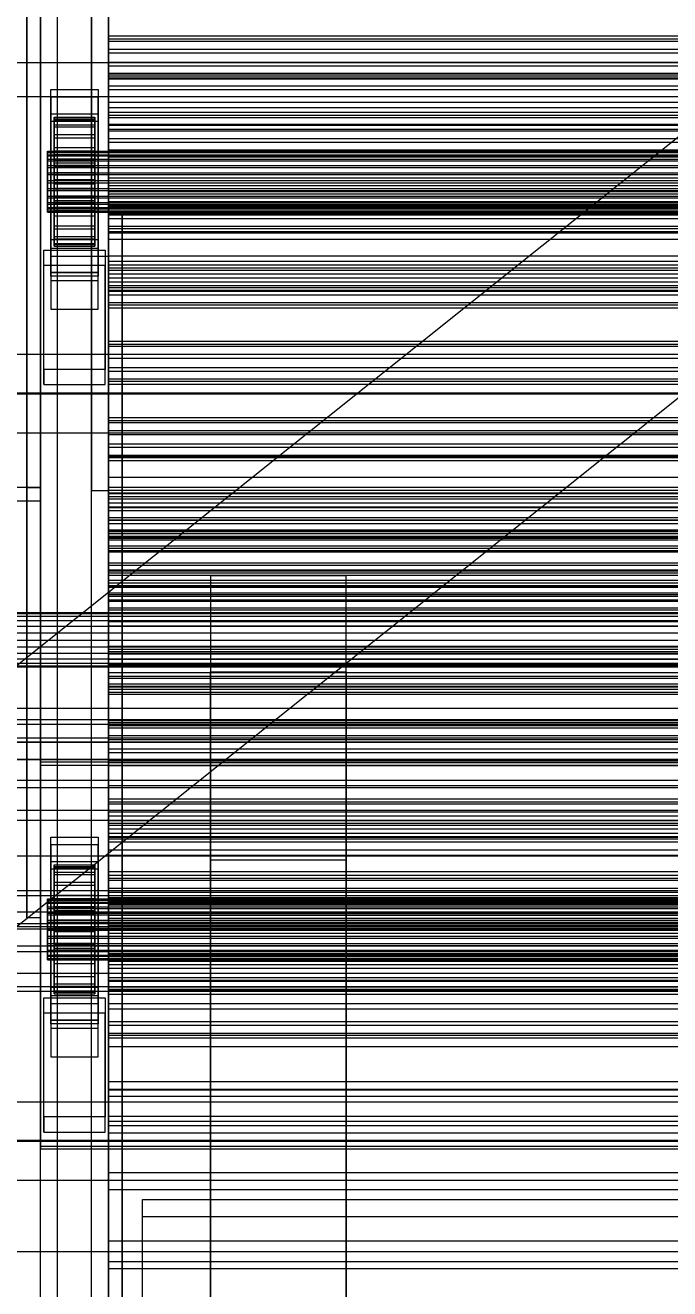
# Model space of a CAD drawing. Header units: millimetres. Extents: x -1970 to 59977, y -50268 to 6837.
# Drawn here: x -1274.5 to -1084.8, y -35111 to -34739 of the extents above; entities that cross this region are included whole.
import ezdxf

# ---------------------------------------------------------------- set-up
doc = ezdxf.new("R2010")
doc.units = ezdxf.units.MM
for name, color, linetype, lineweight in [('COTAS_O', 1, 'Continuous', 0), ('COTAS_P', 1, 'Continuous', 0), ('frontal_briquetadora', 7, 'Continuous', 0), ('frontal_C03', 7, 'Continuous', 0), ('frontal_secador', 7, 'Continuous', 0), ('frontal_tolva', 7, 'Continuous', 0)]:
    doc.layers.add(name, color=color, linetype=linetype, lineweight=lineweight)
doc.dimstyles.new('R19_100', dxfattribs={"dimtxt": 250, "dimasz": 150, "dimexe": 150, "dimexo": 80, "dimgap": 100, "dimtad": 1, "dimtih": 1, "dimtoh": 1, "dimdsep": 46, "dimcen": 0.09, "dimadec": 0, "dimazin": 0, "dimtfac": 1, "dimtdec": 4, "dimtofl": 0, "dimtmove": 0, "dimatfit": 3, "dimfxl": 1, "dimtolj": 1, "dimtzin": 0, "dimarcsym": 0})

# ---------------------------------------------------------------- blocks, each defined once
blk = doc.blocks.new('*D37')
at = {"layer": 'COTAS_P', "color": 0, "lineweight": -2, "transparency": 16777216}
for p, q in [((-1750, -35420), (-1750, -34450)), ((2600, -35420), (2600, -34450)), ((-1600, -34600), (2450, -34600))]:
    blk.add_line(p, q, dxfattribs=at)
at = {"layer": 'COTAS_P', "color": 0, "transparency": 16777216}
for points in [[(-1600, -34575), (-1600, -34625), (-1750, -34600)], [(2450, -34575), (2450, -34625), (2600, -34600)]]:
    blk.add_solid(points, dxfattribs=at)
at = {"layer": 'Defpoints', "color": 0, "transparency": 16777216}
for p in [(2600, -34600), (-1750, -35500), (2600, -35500)]:
    blk.add_point(p, dxfattribs=at)
blk = doc.blocks.new('*D44')
at = {"layer": 'COTAS_O', "color": 0, "lineweight": -2, "transparency": 16777216}
for p, q in [((-1400, -33700), (-630, -33700)), ((-780, -35850), (-780, -33850)), ((-1400, -36000), (-630, -36000))]:
    blk.add_line(p, q, dxfattribs=at)
at = {"layer": 'COTAS_O', "color": 0, "transparency": 16777216}
for points in [[(-805, -33850), (-755, -33850), (-780, -33700)], [(-805, -35850), (-755, -35850), (-780, -36000)]]:
    blk.add_solid(points, dxfattribs=at)
at = {"layer": 'Defpoints', "color": 0, "transparency": 16777216}
for p in [(-1480, -33700), (-780, -33700), (-1480, -36000)]:
    blk.add_point(p, dxfattribs=at)
blk = doc.blocks.new('*D46')
at = {"layer": 'COTAS_O', "color": 0, "lineweight": -2, "transparency": 16777216}
for p, q in [((-1320, -33000), (-550, -33000)), ((-700, -35850), (-700, -33150)), ((-1320, -36000), (-550, -36000))]:
    blk.add_line(p, q, dxfattribs=at)
at = {"layer": 'COTAS_O', "color": 0, "transparency": 16777216}
for points in [[(-725, -33150), (-675, -33150), (-700, -33000)], [(-725, -35850), (-675, -35850), (-700, -36000)]]:
    blk.add_solid(points, dxfattribs=at)
at = {"layer": 'Defpoints', "color": 0, "transparency": 16777216}
for p in [(-1400, -33000), (-700, -33000), (-1400, -36000)]:
    blk.add_point(p, dxfattribs=at)

msp = doc.modelspace()

# ---------------------------------------------------------------- linework, layer by layer
at = {"layer": 'frontal_briquetadora'}
for p, q in [((-1330, -34750), (340, -34750)), ((-1480, -34760), (-460, -34760)), ((-1330, -34760), (340, -34760)), ((-1330, -34940), (340, -34940)), ((-1330, -34950), (340, -34950)), ((-1330, -35000), (490, -35000)), ((-1330, -35010), (490, -35010))]:
    msp.add_line(p, q, dxfattribs=at)
at = {"layer": 'frontal_C03'}
for p, q in [((-1274, -34875.113), (-1274, -32314.944)), ((-1270, -32314.944), (-1270, -34875.113)), ((-1270, -34879.011), (-1270, -32318.841)), ((-1274, -32441.623), (-1274, -35001.792)), ((-1270, -35001.792), (-1270, -32441.623)), ((-1250, -34743.78), (-1250, -34742.245)), ((-1250, -34742.245), (-1250, -34743.126)), ((1250, -34742.245), (-1250, -34742.245)), ((-1250, -34743.126), (-1250, -34746.087)), ((1250, -34743.126), (-1250, -34743.126)), ((-1250, -34747.145), (-1250, -34743.78)), ((1250, -34743.78), (-1250, -34743.78)), ((-1250, -34746.087), (-1250, -34749.997)), ((1250, -34746.087), (-1250, -34746.087)), ((-1250, -34751.054), (-1250, -34747.145)), ((-1250, -34747.145), (1250, -34747.145)), ((-1250, -34749.997), (-1250, -34753.361)), ((1250, -34749.997), (-1250, -34749.997)), ((-1250, -34754.015), (-1250, -34751.054)), ((1250, -34751.054), (-1250, -34751.054)), ((-1250, -34753.868), (-1250, -34753.07)), ((-1250, -34753.07), (-1250, -34754.452)), ((-1250, -34753.07), (1250, -34753.07)), ((-1250, -34753.361), (-1250, -34754.896)), ((1250, -34753.361), (-1250, -34753.361)), ((-1250, -34756.79), (-1250, -34753.868)), ((-1250, -34753.868), (1250, -34753.868)), ((-1250, -34754.896), (-1250, -34754.015)), ((1250, -34754.015), (-1250, -34754.015)), ((-1250, -34754.452), (-1250, -34757.92)), ((-1250, -34754.452), (1250, -34754.452)), ((1250, -34754.896), (-1250, -34754.896)), ((-1250, -34761.639), (-1250, -34756.79)), ((-1250, -34756.79), (1250, -34756.79)), ((-1267, -34760.168), (-1267, -34757.922)), ((-1267, -34757.922), (-1253, -34757.922)), ((-1267, -34804.696), (-1267, -34757.922)), ((-1253, -34760.168), (-1267, -34760.168)), ((-1267, -34760.168), (-1267, -34806.942)), ((-1253, -34757.922), (-1253, -34760.168)), ((-1253, -34757.922), (-1253, -34804.696)), ((-1253, -34806.942), (-1253, -34760.168)), ((-1250, -34757.92), (-1250, -34763.236)), ((-1250, -34757.92), (1250, -34757.92)), ((-1250, -34768.083), (-1250, -34761.639)), ((-1250, -34761.639), (1250, -34761.639)), ((-1250, -34763.236), (-1250, -34770.038)), ((-1250, -34763.236), (1250, -34763.236)), ((-1267, -34767.354), (-1267, -34765.108)), ((-1267, -34765.108), (-1253, -34765.108)), ((-1267, -34811.882), (-1267, -34765.108)), ((-1253, -34767.354), (-1267, -34767.354)), ((-1267, -34767.354), (-1267, -34814.128)), ((-1266, -34776.056), (-1266, -34766.062)), ((-1266, -34766.062), (-1266, -34766.883)), ((-1266, -34766.062), (-1254, -34766.062)), ((-1266, -34766.536), (-1266, -34766.062)), ((-1266, -34776.28), (-1266, -34766.536)), ((-1266, -34766.536), (-1254, -34766.536)), ((-1266, -34768.271), (-1266, -34766.536)), ((-1266, -34776.445), (-1266, -34766.883)), ((-1266, -34766.883), (-1266, -34768.941)), ((-1266, -34766.883), (-1254, -34766.883)), ((-1254, -34766.883), (-1254, -34766.062)), ((-1254, -34766.062), (-1254, -34776.056)), ((-1254, -34766.062), (-1254, -34766.536)), ((-1254, -34766.536), (-1254, -34776.28)), ((-1254, -34766.536), (-1254, -34768.271)), ((-1254, -34768.941), (-1254, -34766.883)), ((-1254, -34766.883), (-1254, -34776.445)), ((-1253, -34765.108), (-1253, -34767.354)), ((-1253, -34765.108), (-1253, -34811.882)), ((-1253, -34814.128), (-1253, -34767.354)), ((-1250, -34766.237), (-1250, -34764.703)), ((-1250, -34764.703), (-1250, -34765.584)), ((1250, -34764.703), (-1250, -34764.703)), ((-1250, -34765.584), (-1250, -34768.545)), ((1250, -34765.584), (-1250, -34765.584)), ((-1250, -34769.602), (-1250, -34766.237)), ((1250, -34766.237), (-1250, -34766.237)), ((-1266, -34777.102), (-1266, -34768.271)), ((-1266, -34768.271), (-1254, -34768.271)), ((-1266, -34771.15), (-1266, -34768.271)), ((-1266, -34777.42), (-1266, -34768.941)), ((-1266, -34768.941), (-1266, -34772.098)), ((-1266, -34768.941), (-1254, -34768.941)), ((-1266, -34778.466), (-1266, -34771.15)), ((-1266, -34771.15), (-1254, -34771.15)), ((-1266, -34774.976), (-1266, -34771.15)), ((-1254, -34768.271), (-1254, -34777.102)), ((-1254, -34768.271), (-1254, -34771.15)), ((-1254, -34772.098), (-1254, -34768.941)), ((-1254, -34768.941), (-1254, -34777.42)), ((-1254, -34771.15), (-1254, -34778.466)), ((-1254, -34771.15), (-1254, -34774.976)), ((-1250, -34775.683), (-1250, -34768.083)), ((-1250, -34768.083), (1250, -34768.083)), ((-1250, -34768.545), (-1250, -34772.454)), ((1250, -34768.545), (-1250, -34768.545)), ((-1250, -34773.512), (-1250, -34769.602)), ((-1250, -34769.602), (1250, -34769.602)), ((-1250, -34770.038), (-1250, -34777.864)), ((-1250, -34770.038), (1250, -34770.038)), ((-1266, -34778.915), (-1266, -34772.098)), ((-1266, -34772.098), (-1266, -34776.137)), ((-1266, -34772.098), (-1254, -34772.098)), ((-1266, -34780.278), (-1266, -34774.976)), ((-1266, -34774.976), (-1254, -34774.976)), ((-1266, -34779.488), (-1266, -34774.976)), ((-1254, -34776.137), (-1254, -34772.098)), ((-1254, -34772.098), (-1254, -34778.915)), ((-1254, -34774.976), (-1254, -34780.278)), ((-1254, -34774.976), (-1254, -34779.488)), ((-1250, -34772.454), (-1250, -34775.819)), ((1250, -34772.454), (-1250, -34772.454)), ((-1250, -34776.473), (-1250, -34773.512)), ((1250, -34773.512), (-1250, -34773.512)), ((-1268, -34776.28), (-1268, -34776.056)), ((-1268, -34776.056), (-1268, -34776.445)), ((-1268, -34776.056), (1268, -34776.056)), ((-1268, -34777.102), (-1268, -34776.28)), ((-1268, -34776.28), (1268, -34776.28)), ((-1268, -34776.445), (-1268, -34777.42)), ((-1268, -34776.445), (1268, -34776.445)), ((-1268, -34778.466), (-1268, -34777.102)), ((-1268, -34777.102), (1268, -34777.102)), ((-1268, -34777.42), (-1268, -34778.915)), ((-1268, -34777.42), (1268, -34777.42)), ((-1268, -34780.278), (-1268, -34778.466)), ((-1268, -34778.466), (1268, -34778.466)), ((-1268, -34778.915), (-1268, -34780.828)), ((-1268, -34778.915), (1268, -34778.915)), ((-1266, -34776.445), (-1266, -34776.056)), ((-1254, -34776.056), (-1266, -34776.056)), ((-1266, -34776.056), (-1266, -34776.28)), ((-1266, -34780.828), (-1266, -34776.137)), ((-1266, -34776.137), (-1266, -34780.784)), ((-1266, -34776.137), (-1254, -34776.137)), ((-1254, -34776.28), (-1266, -34776.28)), ((-1266, -34776.28), (-1266, -34777.102)), ((-1266, -34777.42), (-1266, -34776.445)), ((-1254, -34776.445), (-1266, -34776.445)), ((-1254, -34777.102), (-1266, -34777.102)), ((-1266, -34777.102), (-1266, -34778.466)), ((-1266, -34778.915), (-1266, -34777.42)), ((-1254, -34777.42), (-1266, -34777.42)), ((-1254, -34778.466), (-1266, -34778.466)), ((-1266, -34778.466), (-1266, -34780.278)), ((-1266, -34780.828), (-1266, -34778.915)), ((-1254, -34778.915), (-1266, -34778.915)), ((-1254, -34776.056), (-1254, -34776.445)), ((-1254, -34776.28), (-1254, -34776.056)), ((-1254, -34780.784), (-1254, -34776.137)), ((-1254, -34776.137), (-1254, -34780.828)), ((-1254, -34777.102), (-1254, -34776.28)), ((-1254, -34776.445), (-1254, -34777.42)), ((-1254, -34778.466), (-1254, -34777.102)), ((-1254, -34777.42), (-1254, -34778.915)), ((-1254, -34780.278), (-1254, -34778.466)), ((-1254, -34778.915), (-1254, -34780.828)), ((-1250, -34783.921), (-1250, -34775.683)), ((-1250, -34775.683), (1250, -34775.683)), ((-1250, -34775.819), (-1250, -34777.354)), ((1250, -34775.819), (-1250, -34775.819)), ((-1250, -34777.354), (-1250, -34776.473)), ((1250, -34776.473), (-1250, -34776.473)), ((1250, -34777.354), (-1250, -34777.354)), ((-1250, -34777.864), (-1250, -34786.18)), ((1250, -34777.864), (-1250, -34777.864)), ((-1268, -34782.416), (-1268, -34780.278)), ((-1268, -34780.278), (1268, -34780.278)), ((-1268, -34780.828), (-1268, -34783.029)), ((-1268, -34780.828), (1268, -34780.828)), ((-1268, -34784.733), (-1268, -34782.416)), ((-1268, -34782.416), (1268, -34782.416)), ((-1266, -34782.416), (-1266, -34779.488)), ((-1266, -34779.488), (-1254, -34779.488)), ((-1266, -34784.38), (-1266, -34779.488)), ((-1254, -34780.278), (-1266, -34780.278)), ((-1266, -34780.278), (-1266, -34782.416)), ((-1266, -34780.784), (-1266, -34783.029)), ((-1254, -34780.784), (-1266, -34780.784)), ((-1266, -34780.784), (-1266, -34785.721)), ((-1266, -34783.029), (-1266, -34780.828)), ((-1254, -34780.828), (-1266, -34780.828)), ((-1254, -34782.416), (-1266, -34782.416)), ((-1266, -34782.416), (-1266, -34784.733)), ((-1254, -34779.488), (-1254, -34782.416)), ((-1254, -34779.488), (-1254, -34784.38)), ((-1254, -34782.416), (-1254, -34780.278)), ((-1254, -34783.029), (-1254, -34780.784)), ((-1254, -34785.721), (-1254, -34780.784)), ((-1254, -34780.828), (-1254, -34783.029)), ((-1254, -34784.733), (-1254, -34782.416)), ((-1268, -34783.029), (-1268, -34785.368)), ((1268, -34783.029), (-1268, -34783.029)), ((-1268, -34787.072), (-1268, -34784.733)), ((-1268, -34784.733), (1268, -34784.733)), ((-1268, -34785.368), (-1268, -34787.685)), ((-1268, -34785.368), (1268, -34785.368)), ((-1266, -34783.029), (-1254, -34783.029)), ((-1266, -34785.368), (-1266, -34783.029)), ((-1266, -34784.733), (-1266, -34784.38)), ((-1266, -34784.38), (-1254, -34784.38)), ((-1266, -34789.317), (-1266, -34784.38)), ((-1254, -34784.733), (-1266, -34784.733)), ((-1266, -34784.733), (-1266, -34787.072)), ((-1266, -34787.685), (-1266, -34785.368)), ((-1266, -34785.368), (-1266, -34785.721)), ((-1254, -34785.368), (-1266, -34785.368)), ((-1266, -34785.721), (-1266, -34790.613)), ((-1266, -34785.721), (-1254, -34785.721)), ((-1254, -34783.029), (-1254, -34785.368)), ((-1254, -34784.38), (-1254, -34784.733)), ((-1254, -34784.38), (-1254, -34789.317)), ((-1254, -34787.072), (-1254, -34784.733)), ((-1254, -34785.721), (-1254, -34785.368)), ((-1254, -34785.368), (-1254, -34787.685)), ((-1254, -34790.613), (-1254, -34785.721)), ((-1250, -34792.237), (-1250, -34783.921)), ((-1250, -34783.921), (1250, -34783.921)), ((-1250, -34786.18), (-1250, -34794.418)), ((-1250, -34786.18), (1250, -34786.18)), ((-1268, -34789.273), (-1268, -34787.072)), ((-1268, -34787.072), (1268, -34787.072)), ((-1268, -34787.685), (-1268, -34789.823)), ((-1268, -34787.685), (1268, -34787.685)), ((-1268, -34791.186), (-1268, -34789.273)), ((-1268, -34789.273), (1268, -34789.273)), ((-1268, -34789.823), (-1268, -34791.635)), ((-1268, -34789.823), (1268, -34789.823)), ((-1266, -34787.072), (-1266, -34789.317)), ((-1254, -34787.072), (-1266, -34787.072)), ((-1266, -34787.072), (-1266, -34789.273)), ((-1266, -34789.823), (-1266, -34787.685)), ((-1266, -34787.685), (-1266, -34790.613)), ((-1254, -34787.685), (-1266, -34787.685)), ((-1266, -34789.273), (-1266, -34793.964)), ((-1254, -34789.273), (-1266, -34789.273)), ((-1266, -34789.273), (-1266, -34791.186)), ((-1266, -34789.317), (-1254, -34789.317)), ((-1266, -34793.964), (-1266, -34789.317)), ((-1266, -34791.635), (-1266, -34789.823)), ((-1266, -34789.823), (-1266, -34795.125)), ((-1254, -34789.823), (-1266, -34789.823)), ((-1254, -34789.317), (-1254, -34787.072)), ((-1254, -34789.273), (-1254, -34787.072)), ((-1254, -34790.613), (-1254, -34787.685)), ((-1254, -34787.685), (-1254, -34789.823)), ((-1254, -34793.964), (-1254, -34789.273)), ((-1254, -34791.186), (-1254, -34789.273)), ((-1254, -34789.317), (-1254, -34793.964)), ((-1254, -34795.125), (-1254, -34789.823)), ((-1254, -34789.823), (-1254, -34791.635)), ((-1250, -34788.695), (-1250, -34787.16)), ((-1250, -34787.16), (-1250, -34788.042)), ((1250, -34787.16), (-1250, -34787.16)), ((-1250, -34788.042), (-1250, -34791.003)), ((1250, -34788.042), (-1250, -34788.042)), ((-1250, -34792.06), (-1250, -34788.695)), ((1250, -34788.695), (-1250, -34788.695)), ((-1268, -34792.681), (-1268, -34791.186)), ((-1268, -34791.186), (1268, -34791.186)), ((-1268, -34791.635), (-1268, -34792.999)), ((-1268, -34791.635), (1268, -34791.635)), ((-1268, -34793.656), (-1268, -34792.681)), ((-1268, -34792.681), (1268, -34792.681)), ((-1268, -34792.999), (-1268, -34793.821)), ((-1268, -34792.999), (1268, -34792.999)), ((-1268, -34794.045), (-1268, -34793.656)), ((-1268, -34793.656), (1268, -34793.656)), ((-1268, -34793.821), (-1268, -34794.045)), ((-1268, -34793.821), (1268, -34793.821)), ((-1266, -34790.613), (-1266, -34795.125)), ((-1266, -34790.613), (-1254, -34790.613)), ((-1266, -34791.186), (-1266, -34798.003)), ((-1254, -34791.186), (-1266, -34791.186)), ((-1266, -34791.186), (-1266, -34792.681)), ((-1266, -34792.999), (-1266, -34791.635)), ((-1266, -34791.635), (-1266, -34798.951)), ((-1254, -34791.635), (-1266, -34791.635)), ((-1266, -34792.681), (-1266, -34801.16)), ((-1254, -34792.681), (-1266, -34792.681)), ((-1266, -34792.681), (-1266, -34793.656)), ((-1266, -34793.821), (-1266, -34792.999)), ((-1266, -34792.999), (-1266, -34801.83)), ((-1254, -34792.999), (-1266, -34792.999)), ((-1266, -34793.656), (-1266, -34803.218)), ((-1254, -34793.656), (-1266, -34793.656)), ((-1266, -34793.656), (-1266, -34794.045)), ((-1266, -34794.045), (-1266, -34793.821)), ((-1266, -34793.821), (-1266, -34803.565)), ((-1254, -34793.821), (-1266, -34793.821)), ((-1266, -34793.964), (-1254, -34793.964)), ((-1266, -34798.003), (-1266, -34793.964)), ((-1254, -34795.125), (-1254, -34790.613)), ((-1254, -34798.003), (-1254, -34791.186)), ((-1254, -34792.681), (-1254, -34791.186)), ((-1254, -34798.951), (-1254, -34791.635)), ((-1254, -34791.635), (-1254, -34792.999)), ((-1254, -34801.16), (-1254, -34792.681)), ((-1254, -34793.656), (-1254, -34792.681)), ((-1254, -34801.83), (-1254, -34792.999)), ((-1254, -34792.999), (-1254, -34793.821)), ((-1254, -34803.218), (-1254, -34793.656)), ((-1254, -34794.045), (-1254, -34793.656)), ((-1254, -34803.565), (-1254, -34793.821)), ((-1254, -34793.821), (-1254, -34794.045)), ((-1254, -34793.964), (-1254, -34798.003)), ((-1250, -34791.003), (-1250, -34794.912)), ((1250, -34791.003), (-1250, -34791.003)), ((-1250, -34795.969), (-1250, -34792.06)), ((-1250, -34792.06), (1250, -34792.06)), ((-1250, -34800.063), (-1250, -34792.237)), ((-1250, -34792.237), (1250, -34792.237)), ((-1268, -34794.045), (1268, -34794.045)), ((-1266, -34794.045), (-1266, -34804.039)), ((-1254, -34794.045), (-1266, -34794.045)), ((-1266, -34795.125), (-1266, -34798.951)), ((-1266, -34795.125), (-1254, -34795.125)), ((-1254, -34804.039), (-1254, -34794.045)), ((-1254, -34798.951), (-1254, -34795.125)), ((-1250, -34794.418), (-1250, -34802.018)), ((-1250, -34794.418), (1250, -34794.418)), ((-1250, -34794.912), (-1250, -34798.277)), ((1250, -34794.912), (-1250, -34794.912)), ((-1250, -34798.93), (-1250, -34795.969)), ((1250, -34795.969), (-1250, -34795.969)), ((-1266, -34798.003), (-1254, -34798.003)), ((-1266, -34801.16), (-1266, -34798.003)), ((-1266, -34798.951), (-1266, -34801.83)), ((-1266, -34798.951), (-1254, -34798.951)), ((-1266, -34801.16), (-1254, -34801.16)), ((-1266, -34803.218), (-1266, -34801.16)), ((-1254, -34798.003), (-1254, -34801.16)), ((-1254, -34801.83), (-1254, -34798.951)), ((-1254, -34801.16), (-1254, -34803.218)), ((-1250, -34798.277), (-1250, -34799.812)), ((1250, -34798.277), (-1250, -34798.277)), ((-1250, -34799.812), (-1250, -34798.93)), ((1250, -34798.93), (-1250, -34798.93)), ((1250, -34799.812), (-1250, -34799.812)), ((-1250, -34806.865), (-1250, -34800.063)), ((-1250, -34800.063), (1250, -34800.063)), ((-1267, -34812.853), (-1267, -34802.073)), ((-1267, -34802.073), (-1253, -34802.073)), ((-1267, -34811.818), (-1267, -34802.073)), ((-1253, -34804.696), (-1267, -34804.696)), ((-1267, -34804.696), (-1267, -34806.942)), ((-1266, -34801.83), (-1266, -34803.565)), ((-1266, -34801.83), (-1254, -34801.83)), ((-1266, -34803.218), (-1254, -34803.218)), ((-1266, -34804.039), (-1266, -34803.218)), ((-1266, -34803.565), (-1266, -34804.039)), ((-1266, -34803.565), (-1254, -34803.565)), ((-1266, -34804.039), (-1254, -34804.039)), ((-1254, -34803.565), (-1254, -34801.83)), ((-1254, -34803.218), (-1254, -34804.039)), ((-1254, -34804.039), (-1254, -34803.565)), ((-1253, -34802.073), (-1253, -34812.853)), ((-1253, -34802.073), (-1253, -34811.818)), ((-1253, -34806.942), (-1253, -34804.696)), ((-1250, -34802.018), (-1250, -34808.462)), ((-1250, -34802.018), (1250, -34802.018)), ((-1269, -34809.709), (-1269, -34805.217)), ((-1269, -34805.217), (-1251, -34805.217)), ((-1269, -34840.298), (-1269, -34805.217)), ((-1267, -34806.942), (-1253, -34806.942)), ((-1251, -34805.217), (-1251, -34809.709)), ((-1251, -34805.217), (-1251, -34840.298)), ((-1250, -34812.182), (-1250, -34806.865)), ((-1250, -34806.865), (1250, -34806.865)), ((-1250, -34808.462), (-1250, -34813.311)), ((-1250, -34808.462), (1250, -34808.462)), ((-1251, -34809.709), (-1269, -34809.709)), ((-1269, -34844.789), (-1269, -34809.709)), ((-1253, -34811.818), (-1267, -34811.818)), ((-1267, -34811.818), (-1267, -34822.597)), ((-1253, -34811.882), (-1267, -34811.882)), ((-1267, -34811.882), (-1267, -34814.128)), ((-1253, -34822.597), (-1253, -34811.818)), ((-1253, -34814.128), (-1253, -34811.882)), ((-1251, -34844.789), (-1251, -34809.709)), ((-1250, -34811.153), (-1250, -34809.618)), ((-1250, -34809.618), (-1250, -34810.499)), ((1250, -34809.618), (-1250, -34809.618)), ((-1250, -34810.499), (-1250, -34813.46)), ((1250, -34810.499), (-1250, -34810.499)), ((-1250, -34814.517), (-1250, -34811.153)), ((1250, -34811.153), (-1250, -34811.153)), ((-1250, -34815.649), (-1250, -34812.182)), ((-1250, -34812.182), (1250, -34812.182)), ((-1253, -34812.853), (-1267, -34812.853)), ((-1267, -34812.853), (-1267, -34822.597)), ((-1267, -34814.128), (-1253, -34814.128)), ((-1253, -34822.597), (-1253, -34812.853)), ((-1250, -34813.311), (-1250, -34816.233)), ((-1250, -34813.311), (1250, -34813.311)), ((-1250, -34813.46), (-1250, -34817.37)), ((1250, -34813.46), (-1250, -34813.46)), ((-1250, -34818.427), (-1250, -34814.517)), ((-1250, -34814.517), (1250, -34814.517)), ((-1250, -34817.031), (-1250, -34815.649)), ((-1250, -34815.649), (1250, -34815.649)), ((-1250, -34816.233), (-1250, -34817.031)), ((-1250, -34816.233), (1250, -34816.233)), ((-1250, -34817.031), (1250, -34817.031)), ((-1250, -34817.37), (-1250, -34820.734)), ((1250, -34817.37), (-1250, -34817.37)), ((-1250, -34821.388), (-1250, -34818.427)), ((1250, -34818.427), (-1250, -34818.427)), ((-1267, -34822.597), (-1253, -34822.597)), ((-1250, -34820.734), (-1250, -34822.269)), ((1250, -34820.734), (-1250, -34820.734)), ((-1250, -34822.269), (-1250, -34821.388)), ((1250, -34821.388), (-1250, -34821.388)), ((1250, -34822.269), (-1250, -34822.269)), ((-1250, -34833.61), (-1250, -34832.076)), ((-1250, -34832.076), (-1250, -34832.957)), ((1250, -34832.076), (-1250, -34832.076)), ((-1250, -34832.957), (-1250, -34835.918)), ((1250, -34832.957), (-1250, -34832.957)), ((-1250, -34836.975), (-1250, -34833.61)), ((1250, -34833.61), (-1250, -34833.61)), ((-1500, -34835.865), (1500, -34835.865)), ((-1250, -34835.918), (-1250, -34839.827)), ((1250, -34835.918), (-1250, -34835.918)), ((-1250, -34840.885), (-1250, -34836.975)), ((-1250, -34836.975), (1250, -34836.975)), ((-1251, -34840.298), (-1269, -34840.298)), ((-1269, -34840.298), (-1269, -34844.789)), ((-1251, -34844.789), (-1251, -34840.298)), ((-1250, -34839.827), (-1250, -34843.192)), ((1250, -34839.827), (-1250, -34839.827)), ((-1250, -34843.845), (-1250, -34840.885)), ((1250, -34840.885), (-1250, -34840.885)), ((-1269, -34844.789), (-1251, -34844.789)), ((-1250, -34843.192), (-1250, -34844.727)), ((1250, -34843.192), (-1250, -34843.192)), ((-1250, -34844.727), (-1250, -34843.845)), ((1250, -34843.845), (-1250, -34843.845)), ((1250, -34844.727), (-1250, -34844.727)), ((1500, -34847.273), (-1500, -34847.273)), ((1500, -34847.558), (-1500, -34847.558)), ((-1250, -34856.068), (-1250, -34854.533)), ((-1250, -34854.533), (-1250, -34855.415)), ((1250, -34854.533), (-1250, -34854.533)), ((-1250, -34855.415), (-1250, -34858.375)), ((1250, -34855.415), (-1250, -34855.415)), ((-1250, -34859.433), (-1250, -34856.068)), ((1250, -34856.068), (-1250, -34856.068)), ((-1500, -34858.967), (1500, -34858.967)), ((-1250, -34858.375), (-1250, -34862.285)), ((1250, -34858.375), (-1250, -34858.375)), ((-1250, -34863.342), (-1250, -34859.433)), ((-1250, -34859.433), (1250, -34859.433)), ((-1250, -34862.285), (-1250, -34865.65)), ((1250, -34862.285), (-1250, -34862.285)), ((-1250, -34866.303), (-1250, -34863.342)), ((1250, -34863.342), (-1250, -34863.342)), ((-1250, -34865.65), (-1250, -34867.184)), ((1250, -34865.65), (-1250, -34865.65)), ((-1250, -34867.184), (-1250, -34866.303)), ((1250, -34866.303), (-1250, -34866.303)), ((1250, -34867.184), (-1250, -34867.184)), ((-1270, -34875.113), (-1500, -34875.113)), ((-1274, -35001.792), (-1274, -34875.113)), ((-1274, -34875.113), (-1270, -34875.113)), ((-1270, -34875.113), (-1270, -35001.792)), ((-1270, -34879.011), (-1270, -34875.113)), ((-1500, -34879.011), (-1270, -34879.011)), ((-1250, -34878.526), (-1250, -34876.991)), ((-1250, -34876.991), (-1250, -34877.872)), ((1250, -34876.991), (-1250, -34876.991)), ((-1250, -34877.872), (-1250, -34880.833)), ((1250, -34877.872), (-1250, -34877.872)), ((-1250, -34881.89), (-1250, -34878.526)), ((1250, -34878.526), (-1250, -34878.526)), ((-1250, -34880.833), (-1250, -34884.742)), ((1250, -34880.833), (-1250, -34880.833)), ((-1250, -34885.8), (-1250, -34881.89)), ((-1250, -34881.89), (1250, -34881.89)), ((-1250, -34884.742), (-1250, -34888.107)), ((1250, -34884.742), (-1250, -34884.742)), ((-1250, -34888.761), (-1250, -34885.8)), ((1250, -34885.8), (-1250, -34885.8)), ((-1250, -34888.107), (-1250, -34889.642)), ((1250, -34888.107), (-1250, -34888.107)), ((-1250, -34889.642), (-1250, -34888.761)), ((1250, -34888.761), (-1250, -34888.761)), ((1250, -34889.642), (-1250, -34889.642)), ((-1250, -34900.983), (-1250, -34899.448)), ((-1250, -34899.448), (-1250, -34900.33)), ((1250, -34899.448), (-1250, -34899.448)), ((-1250, -34900.33), (-1250, -34903.291)), ((1250, -34900.33), (-1250, -34900.33)), ((-1250, -34904.348), (-1250, -34900.983)), ((1250, -34900.983), (-1250, -34900.983)), ((-1250, -34903.291), (-1250, -34907.2)), ((1250, -34903.291), (-1250, -34903.291)), ((-1250, -34908.257), (-1250, -34904.348)), ((-1250, -34904.348), (1250, -34904.348)), ((-1250, -34907.2), (-1250, -34910.565)), ((1250, -34907.2), (-1250, -34907.2)), ((-1250, -34911.218), (-1250, -34908.257)), ((1250, -34908.257), (-1250, -34908.257)), ((-1250, -34910.565), (-1250, -34912.1)), ((1250, -34910.565), (-1250, -34910.565)), ((-1250, -34912.1), (-1250, -34911.218)), ((1250, -34911.218), (-1250, -34911.218)), ((1250, -34912.1), (-1250, -34912.1)), ((-1250, -34923.441), (-1250, -34921.906)), ((-1250, -34921.906), (-1250, -34922.787)), ((1250, -34921.906), (-1250, -34921.906)), ((-1250, -34922.787), (-1250, -34925.748)), ((1250, -34922.787), (-1250, -34922.787)), ((-1250, -34926.806), (-1250, -34923.441)), ((1250, -34923.441), (-1250, -34923.441)), ((-1250, -34925.748), (-1250, -34929.658)), ((1250, -34925.748), (-1250, -34925.748)), ((-1250, -34930.715), (-1250, -34926.806)), ((-1250, -34926.806), (1250, -34926.806)), ((-1250, -34929.658), (-1250, -34933.022)), ((1250, -34929.658), (-1250, -34929.658)), ((-1250, -34933.676), (-1250, -34930.715)), ((1250, -34930.715), (-1250, -34930.715)), ((-1250, -34933.022), (-1250, -34934.557)), ((1250, -34933.022), (-1250, -34933.022)), ((-1250, -34934.557), (-1250, -34933.676)), ((1250, -34933.676), (-1250, -34933.676)), ((1250, -34934.557), (-1250, -34934.557)), ((-1250, -34945.898), (-1250, -34944.364)), ((-1250, -34944.364), (-1250, -34945.245)), ((1250, -34944.364), (-1250, -34944.364)), ((-1250, -34945.245), (-1250, -34948.206)), ((1250, -34945.245), (-1250, -34945.245)), ((-1250, -34949.263), (-1250, -34945.898)), ((1250, -34945.898), (-1250, -34945.898)), ((1530, -34950.129), (-1530, -34950.129)), ((-1250, -34948.206), (-1250, -34952.115)), ((1250, -34948.206), (-1250, -34948.206)), ((-1250, -34953.173), (-1250, -34949.263)), ((-1250, -34949.263), (1250, -34949.263)), ((-1250, -34952.115), (-1250, -34955.48)), ((1250, -34952.115), (-1250, -34952.115)), ((-1250, -34956.134), (-1250, -34953.173)), ((1250, -34953.173), (-1250, -34953.173)), ((1530, -34955.129), (-1530, -34955.129)), ((1270, -34955.96), (-1270, -34955.96)), ((-1270, -34955.96), (-1270, -35068.997)), ((-1270, -34956.859), (-1270, -34955.96)), ((-1270, -34956.859), (1270, -34956.859)), ((-1270, -35069.896), (-1270, -34956.859)), ((-1250, -34955.48), (-1250, -34957.015)), ((1250, -34955.48), (-1250, -34955.48)), ((-1250, -34957.015), (-1250, -34956.134)), ((1250, -34956.134), (-1250, -34956.134)), ((1250, -34957.015), (-1250, -34957.015)), ((-1500, -34961.228), (1500, -34961.228)), ((-1250, -34968.356), (-1250, -34966.821)), ((-1250, -34966.821), (-1250, -34967.703)), ((1250, -34966.821), (-1250, -34966.821)), ((-1250, -34967.703), (-1250, -34970.664)), ((1250, -34967.703), (-1250, -34967.703)), ((-1250, -34971.721), (-1250, -34968.356)), ((1250, -34968.356), (-1250, -34968.356)), ((1500, -34970.211), (-1500, -34970.211)), ((-1250, -34970.664), (-1250, -34974.573)), ((1250, -34970.664), (-1250, -34970.664)), ((-1250, -34975.63), (-1250, -34971.721)), ((-1250, -34971.721), (1250, -34971.721)), ((-1250, -34973.953), (-1250, -34973.155)), ((-1250, -34973.155), (-1250, -34974.537)), ((-1250, -34973.155), (1250, -34973.155)), ((-1250, -34976.875), (-1250, -34973.953)), ((-1250, -34973.953), (1250, -34973.953)), ((-1250, -34974.537), (-1250, -34978.004)), ((-1250, -34974.537), (1250, -34974.537)), ((-1250, -34974.573), (-1250, -34977.938)), ((1250, -34974.573), (-1250, -34974.573)), ((-1250, -34978.591), (-1250, -34975.63)), ((1250, -34975.63), (-1250, -34975.63)), ((-1267, -34980.252), (-1267, -34978.007)), ((-1267, -34978.007), (-1253, -34978.007)), ((-1267, -35024.781), (-1267, -34978.007)), ((-1253, -34978.007), (-1253, -34980.252)), ((-1253, -34978.007), (-1253, -35024.781)), ((-1250, -34981.724), (-1250, -34976.875)), ((-1250, -34976.875), (1250, -34976.875)), ((-1250, -34977.938), (-1250, -34979.473)), ((1250, -34977.938), (-1250, -34977.938)), ((-1250, -34978.004), (-1250, -34983.32)), ((-1250, -34978.004), (1250, -34978.004)), ((-1250, -34979.473), (-1250, -34978.591)), ((1250, -34978.591), (-1250, -34978.591)), ((1250, -34979.473), (-1250, -34979.473)), ((-1253, -34980.252), (-1267, -34980.252)), ((-1267, -34980.252), (-1267, -35027.026)), ((-1253, -35027.026), (-1253, -34980.252)), ((-1250, -34988.167), (-1250, -34981.724)), ((-1250, -34981.724), (1250, -34981.724)), ((-1250, -34983.32), (-1250, -34990.123)), ((-1250, -34983.32), (1250, -34983.32)), ((-1267, -34987.439), (-1267, -34985.193)), ((-1267, -34985.193), (-1253, -34985.193)), ((-1267, -35031.967), (-1267, -34985.193)), ((-1253, -34987.439), (-1267, -34987.439)), ((-1267, -34987.439), (-1267, -35034.213)), ((-1266, -34996.141), (-1266, -34986.147)), ((-1266, -34986.147), (-1266, -34986.968)), ((-1266, -34986.147), (-1254, -34986.147)), ((-1266, -34986.621), (-1266, -34986.147)), ((-1266, -34996.365), (-1266, -34986.621)), ((-1266, -34986.621), (-1254, -34986.621)), ((-1266, -34988.356), (-1266, -34986.621)), ((-1266, -34996.53), (-1266, -34986.968)), ((-1266, -34986.968), (-1266, -34989.026)), ((-1266, -34986.968), (-1254, -34986.968)), ((-1254, -34986.968), (-1254, -34986.147)), ((-1254, -34986.147), (-1254, -34996.141)), ((-1254, -34986.147), (-1254, -34986.621)), ((-1254, -34986.621), (-1254, -34996.365)), ((-1254, -34986.621), (-1254, -34988.356)), ((-1254, -34989.026), (-1254, -34986.968)), ((-1254, -34986.968), (-1254, -34996.53)), ((-1253, -34985.193), (-1253, -34987.439)), ((-1253, -34985.193), (-1253, -35031.967)), ((-1253, -35034.213), (-1253, -34987.439)), ((-1266, -34997.187), (-1266, -34988.356)), ((-1266, -34988.356), (-1254, -34988.356)), ((-1266, -34991.235), (-1266, -34988.356)), ((-1266, -34997.505), (-1266, -34989.026)), ((-1266, -34989.026), (-1266, -34992.183)), ((-1266, -34989.026), (-1254, -34989.026)), ((-1254, -34988.356), (-1254, -34997.187)), ((-1254, -34988.356), (-1254, -34991.235)), ((-1254, -34992.183), (-1254, -34989.026)), ((-1254, -34989.026), (-1254, -34997.505)), ((-1250, -34995.768), (-1250, -34988.167)), ((-1250, -34988.167), (1250, -34988.167)), ((-1250, -34990.814), (-1250, -34989.279)), ((-1250, -34989.279), (-1250, -34990.16)), ((1250, -34989.279), (-1250, -34989.279)), ((-1250, -34990.123), (-1250, -34997.949)), ((-1250, -34990.123), (1250, -34990.123)), ((-1250, -34990.16), (-1250, -34993.121)), ((1250, -34990.16), (-1250, -34990.16)), ((-1250, -34994.178), (-1250, -34990.814)), ((1250, -34990.814), (-1250, -34990.814)), ((-1266, -34998.551), (-1266, -34991.235)), ((-1266, -34991.235), (-1254, -34991.235)), ((-1266, -34995.061), (-1266, -34991.235)), ((-1266, -34999), (-1266, -34992.183)), ((-1266, -34992.183), (-1266, -34996.222)), ((-1266, -34992.183), (-1254, -34992.183)), ((-1254, -34991.235), (-1254, -34998.551)), ((-1254, -34991.235), (-1254, -34995.061)), ((-1254, -34996.222), (-1254, -34992.183)), ((-1254, -34992.183), (-1254, -34999)), ((-1250, -34993.121), (-1250, -34997.031)), ((1250, -34993.121), (-1250, -34993.121)), ((-1250, -34998.088), (-1250, -34994.178)), ((-1250, -34994.178), (1250, -34994.178)), ((1500, -34995.334), (-1500, -34995.334)), ((-1268, -34996.365), (-1268, -34996.141)), ((-1268, -34996.141), (-1268, -34996.53)), ((-1268, -34996.141), (1268, -34996.141)), ((-1268, -34997.187), (-1268, -34996.365)), ((-1268, -34996.365), (1268, -34996.365)), ((-1268, -34996.53), (-1268, -34997.505)), ((-1268, -34996.53), (1268, -34996.53)), ((-1268, -34998.551), (-1268, -34997.187)), ((-1268, -34997.187), (1268, -34997.187)), ((-1268, -34997.505), (-1268, -34999)), ((-1268, -34997.505), (1268, -34997.505)), ((-1268, -35000.363), (-1268, -34998.551)), ((-1268, -34998.551), (1268, -34998.551)), ((-1266, -35000.363), (-1266, -34995.061)), ((-1266, -34995.061), (-1254, -34995.061)), ((-1266, -34999.573), (-1266, -34995.061)), ((-1266, -34996.53), (-1266, -34996.141)), ((-1254, -34996.141), (-1266, -34996.141)), ((-1266, -34996.141), (-1266, -34996.365)), ((-1266, -35000.913), (-1266, -34996.222)), ((-1266, -34996.222), (-1266, -35000.868)), ((-1266, -34996.222), (-1254, -34996.222)), ((-1254, -34996.365), (-1266, -34996.365)), ((-1266, -34996.365), (-1266, -34997.187)), ((-1266, -34997.505), (-1266, -34996.53)), ((-1254, -34996.53), (-1266, -34996.53)), ((-1254, -34997.187), (-1266, -34997.187)), ((-1266, -34997.187), (-1266, -34998.551)), ((-1266, -34999), (-1266, -34997.505)), ((-1254, -34997.505), (-1266, -34997.505)), ((-1254, -34998.551), (-1266, -34998.551)), ((-1266, -34998.551), (-1266, -35000.363)), ((-1254, -34995.061), (-1254, -35000.363)), ((-1254, -34995.061), (-1254, -34999.573)), ((-1254, -34996.141), (-1254, -34996.53)), ((-1254, -34996.365), (-1254, -34996.141)), ((-1254, -35000.868), (-1254, -34996.222)), ((-1254, -34996.222), (-1254, -35000.913)), ((-1254, -34997.187), (-1254, -34996.365)), ((-1254, -34996.53), (-1254, -34997.505)), ((-1254, -34998.551), (-1254, -34997.187)), ((-1254, -34997.505), (-1254, -34999)), ((-1254, -35000.363), (-1254, -34998.551)), ((-1250, -35004.006), (-1250, -34995.768)), ((-1250, -34995.768), (1250, -34995.768)), ((-1250, -34997.031), (-1250, -35000.395)), ((1250, -34997.031), (-1250, -34997.031)), ((-1250, -34997.949), (-1250, -35006.264)), ((1250, -34997.949), (-1250, -34997.949)), ((-1250, -35001.049), (-1250, -34998.088)), ((1250, -34998.088), (-1250, -34998.088)), ((-1270, -35001.792), (-1274, -35001.792)), ((-1268, -34999), (-1268, -35000.913)), ((-1268, -34999), (1268, -34999)), ((-1268, -35002.501), (-1268, -35000.363)), ((-1268, -35000.363), (1268, -35000.363)), ((-1268, -35000.913), (-1268, -35003.114)), ((-1268, -35000.913), (1268, -35000.913)), ((-1266, -35000.913), (-1266, -34999)), ((-1254, -34999), (-1266, -34999)), ((-1266, -35002.501), (-1266, -34999.573)), ((-1266, -34999.573), (-1254, -34999.573)), ((-1266, -35004.465), (-1266, -34999.573)), ((-1254, -35000.363), (-1266, -35000.363)), ((-1266, -35000.363), (-1266, -35002.501)), ((-1266, -35000.868), (-1266, -35003.114)), ((-1254, -35000.868), (-1266, -35000.868)), ((-1266, -35000.868), (-1266, -35005.806)), ((-1266, -35003.114), (-1266, -35000.913)), ((-1254, -35000.913), (-1266, -35000.913)), ((-1254, -34999), (-1254, -35000.913)), ((-1254, -34999.573), (-1254, -35002.501)), ((-1254, -34999.573), (-1254, -35004.465)), ((-1254, -35002.501), (-1254, -35000.363)), ((-1254, -35003.114), (-1254, -35000.868)), ((-1254, -35005.806), (-1254, -35000.868)), ((-1254, -35000.913), (-1254, -35003.114)), ((-1250, -35000.395), (-1250, -35001.93)), ((1250, -35000.395), (-1250, -35000.395)), ((-1250, -35001.93), (-1250, -35001.049)), ((1250, -35001.049), (-1250, -35001.049)), ((1250, -35001.93), (-1250, -35001.93)), ((1530, -35005.129), (-1530, -35005.129)), ((-1500, -35004.317), (1500, -35004.317)), ((-1268, -35004.818), (-1268, -35002.501)), ((-1268, -35002.501), (1268, -35002.501)), ((-1268, -35003.114), (-1268, -35005.453)), ((1268, -35003.114), (-1268, -35003.114)), ((-1268, -35007.156), (-1268, -35004.818)), ((-1268, -35004.818), (1268, -35004.818)), ((-1268, -35005.453), (-1268, -35007.77)), ((-1268, -35005.453), (1268, -35005.453)), ((-1254, -35002.501), (-1266, -35002.501)), ((-1266, -35002.501), (-1266, -35004.818)), ((-1266, -35003.114), (-1254, -35003.114)), ((-1266, -35005.453), (-1266, -35003.114)), ((-1266, -35004.818), (-1266, -35004.465)), ((-1266, -35004.465), (-1254, -35004.465)), ((-1266, -35009.402), (-1266, -35004.465)), ((-1254, -35004.818), (-1266, -35004.818)), ((-1266, -35004.818), (-1266, -35007.156)), ((-1266, -35007.77), (-1266, -35005.453)), ((-1266, -35005.453), (-1266, -35005.806)), ((-1254, -35005.453), (-1266, -35005.453)), ((-1266, -35005.806), (-1266, -35010.697)), ((-1266, -35005.806), (-1254, -35005.806)), ((-1254, -35004.818), (-1254, -35002.501)), ((-1254, -35003.114), (-1254, -35005.453)), ((-1254, -35004.465), (-1254, -35004.818)), ((-1254, -35004.465), (-1254, -35009.402)), ((-1254, -35007.156), (-1254, -35004.818)), ((-1254, -35005.806), (-1254, -35005.453)), ((-1254, -35005.453), (-1254, -35007.77)), ((-1254, -35010.697), (-1254, -35005.806)), ((-1250, -35012.322), (-1250, -35004.006)), ((-1250, -35004.006), (1250, -35004.006)), ((-1268, -35009.357), (-1268, -35007.156)), ((-1268, -35007.156), (1268, -35007.156)), ((-1268, -35007.77), (-1268, -35009.907)), ((-1268, -35007.77), (1268, -35007.77)), ((-1268, -35011.271), (-1268, -35009.357)), ((-1268, -35009.357), (1268, -35009.357)), ((-1266, -35007.156), (-1266, -35009.402)), ((-1254, -35007.156), (-1266, -35007.156)), ((-1266, -35007.156), (-1266, -35009.357)), ((-1266, -35009.907), (-1266, -35007.77)), ((-1266, -35007.77), (-1266, -35010.697)), ((-1254, -35007.77), (-1266, -35007.77)), ((-1266, -35009.357), (-1266, -35014.049)), ((-1254, -35009.357), (-1266, -35009.357)), ((-1266, -35009.357), (-1266, -35011.271)), ((-1266, -35009.402), (-1254, -35009.402)), ((-1266, -35014.049), (-1266, -35009.402)), ((-1254, -35009.402), (-1254, -35007.156)), ((-1254, -35009.357), (-1254, -35007.156)), ((-1254, -35010.697), (-1254, -35007.77)), ((-1254, -35007.77), (-1254, -35009.907)), ((-1254, -35014.049), (-1254, -35009.357)), ((-1254, -35011.271), (-1254, -35009.357)), ((-1254, -35009.402), (-1254, -35014.049)), ((-1250, -35006.264), (-1250, -35014.503)), ((-1250, -35006.264), (1250, -35006.264)), ((1530, -35010.129), (-1530, -35010.129)), ((-1268, -35009.907), (-1268, -35011.72)), ((-1268, -35009.907), (1268, -35009.907)), ((-1268, -35012.766), (-1268, -35011.271)), ((-1268, -35011.271), (1268, -35011.271)), ((-1268, -35011.72), (-1268, -35013.083)), ((-1268, -35011.72), (1268, -35011.72)), ((-1268, -35013.741), (-1268, -35012.766)), ((-1268, -35012.766), (1268, -35012.766)), ((-1268, -35013.083), (-1268, -35013.905)), ((-1268, -35013.083), (1268, -35013.083)), ((-1266, -35011.72), (-1266, -35009.907)), ((-1266, -35009.907), (-1266, -35015.21)), ((-1254, -35009.907), (-1266, -35009.907)), ((-1266, -35010.697), (-1266, -35015.21)), ((-1266, -35010.697), (-1254, -35010.697)), ((-1266, -35011.271), (-1266, -35018.088)), ((-1254, -35011.271), (-1266, -35011.271)), ((-1266, -35011.271), (-1266, -35012.766)), ((-1266, -35013.083), (-1266, -35011.72)), ((-1266, -35011.72), (-1266, -35019.036)), ((-1254, -35011.72), (-1266, -35011.72)), ((-1266, -35012.766), (-1266, -35021.244)), ((-1254, -35012.766), (-1266, -35012.766)), ((-1266, -35012.766), (-1266, -35013.741)), ((-1266, -35013.905), (-1266, -35013.083)), ((-1266, -35013.083), (-1266, -35021.915)), ((-1254, -35013.083), (-1266, -35013.083)), ((-1254, -35015.21), (-1254, -35009.907)), ((-1254, -35009.907), (-1254, -35011.72)), ((-1254, -35015.21), (-1254, -35010.697)), ((-1254, -35018.088), (-1254, -35011.271)), ((-1254, -35012.766), (-1254, -35011.271)), ((-1254, -35019.036), (-1254, -35011.72)), ((-1254, -35011.72), (-1254, -35013.083)), ((-1254, -35021.244), (-1254, -35012.766)), ((-1254, -35013.741), (-1254, -35012.766)), ((-1254, -35021.915), (-1254, -35013.083)), ((-1254, -35013.083), (-1254, -35013.905)), ((-1250, -35013.271), (-1250, -35011.737)), ((-1250, -35011.737), (-1250, -35012.618)), ((1250, -35011.737), (-1250, -35011.737)), ((-1250, -35020.147), (-1250, -35012.322)), ((-1250, -35012.322), (1250, -35012.322)), ((-1250, -35012.618), (-1250, -35015.579)), ((1250, -35012.618), (-1250, -35012.618)), ((-1250, -35016.636), (-1250, -35013.271)), ((1250, -35013.271), (-1250, -35013.271)), ((-1268, -35014.13), (-1268, -35013.741)), ((-1268, -35013.741), (1268, -35013.741)), ((-1268, -35013.905), (-1268, -35014.13)), ((-1268, -35013.905), (1268, -35013.905)), ((-1268, -35014.13), (1268, -35014.13)), ((-1266, -35013.741), (-1266, -35023.303)), ((-1254, -35013.741), (-1266, -35013.741)), ((-1266, -35013.741), (-1266, -35014.13)), ((-1266, -35014.13), (-1266, -35013.905)), ((-1266, -35013.905), (-1266, -35023.65)), ((-1254, -35013.905), (-1266, -35013.905)), ((-1266, -35014.049), (-1254, -35014.049)), ((-1266, -35018.088), (-1266, -35014.049)), ((-1266, -35014.13), (-1266, -35024.123)), ((-1254, -35014.13), (-1266, -35014.13)), ((-1266, -35015.21), (-1266, -35019.036)), ((-1266, -35015.21), (-1254, -35015.21)), ((-1254, -35023.303), (-1254, -35013.741)), ((-1254, -35014.13), (-1254, -35013.741)), ((-1254, -35023.65), (-1254, -35013.905)), ((-1254, -35013.905), (-1254, -35014.13)), ((-1254, -35014.049), (-1254, -35018.088)), ((-1254, -35024.123), (-1254, -35014.13)), ((-1254, -35019.036), (-1254, -35015.21)), ((-1250, -35014.503), (-1250, -35022.103)), ((-1250, -35014.503), (1250, -35014.503)), ((-1250, -35015.579), (-1250, -35019.488)), ((1250, -35015.579), (-1250, -35015.579)), ((-1250, -35020.546), (-1250, -35016.636)), ((-1250, -35016.636), (1250, -35016.636)), ((-1266, -35018.088), (-1254, -35018.088)), ((-1266, -35021.244), (-1266, -35018.088)), ((-1266, -35019.036), (-1266, -35021.915)), ((-1266, -35019.036), (-1254, -35019.036)), ((-1254, -35018.088), (-1254, -35021.244)), ((-1254, -35021.915), (-1254, -35019.036)), ((-1250, -35019.488), (-1250, -35022.853)), ((1250, -35019.488), (-1250, -35019.488)), ((-1250, -35026.95), (-1250, -35020.147)), ((-1250, -35020.147), (1250, -35020.147)), ((-1250, -35023.506), (-1250, -35020.546)), ((1250, -35020.546), (-1250, -35020.546)), ((-1267, -35032.938), (-1267, -35022.158)), ((-1267, -35022.158), (-1253, -35022.158)), ((-1267, -35031.902), (-1267, -35022.158)), ((-1266, -35021.244), (-1254, -35021.244)), ((-1266, -35023.303), (-1266, -35021.244)), ((-1266, -35021.915), (-1266, -35023.65)), ((-1266, -35021.915), (-1254, -35021.915)), ((-1266, -35023.303), (-1254, -35023.303)), ((-1266, -35024.123), (-1266, -35023.303)), ((-1266, -35023.65), (-1266, -35024.123)), ((-1266, -35023.65), (-1254, -35023.65)), ((-1266, -35024.123), (-1254, -35024.123)), ((-1254, -35021.244), (-1254, -35023.303)), ((-1254, -35023.65), (-1254, -35021.915)), ((-1254, -35023.303), (-1254, -35024.123)), ((-1254, -35024.123), (-1254, -35023.65)), ((-1253, -35022.158), (-1253, -35032.938)), ((-1253, -35022.158), (-1253, -35031.902)), ((-1250, -35022.103), (-1250, -35028.547)), ((-1250, -35022.103), (1250, -35022.103)), ((-1250, -35022.853), (-1250, -35024.388)), ((1250, -35022.853), (-1250, -35022.853)), ((-1250, -35024.388), (-1250, -35023.506)), ((1250, -35023.506), (-1250, -35023.506)), ((1250, -35024.388), (-1250, -35024.388)), ((-1269, -35029.794), (-1269, -35025.302)), ((-1269, -35025.302), (-1251, -35025.302)), ((-1269, -35060.382), (-1269, -35025.302)), ((-1253, -35024.781), (-1267, -35024.781)), ((-1267, -35024.781), (-1267, -35027.026)), ((-1267, -35027.026), (-1253, -35027.026)), ((-1253, -35027.026), (-1253, -35024.781)), ((-1251, -35025.302), (-1251, -35029.794)), ((-1251, -35025.302), (-1251, -35060.382)), ((-1250, -35032.266), (-1250, -35026.95)), ((-1250, -35026.95), (1250, -35026.95)), ((-1251, -35029.794), (-1269, -35029.794)), ((-1269, -35064.874), (-1269, -35029.794)), ((-1253, -35031.902), (-1267, -35031.902)), ((-1267, -35031.902), (-1267, -35042.682)), ((-1253, -35031.967), (-1267, -35031.967)), ((-1267, -35031.967), (-1267, -35034.213)), ((-1253, -35042.682), (-1253, -35031.902)), ((-1253, -35034.213), (-1253, -35031.967)), ((-1251, -35064.874), (-1251, -35029.794)), ((-1250, -35028.547), (-1250, -35033.395)), ((-1250, -35028.547), (1250, -35028.547)), ((-1253, -35032.938), (-1267, -35032.938)), ((-1267, -35032.938), (-1267, -35042.682)), ((-1267, -35034.213), (-1253, -35034.213)), ((-1253, -35042.682), (-1253, -35032.938)), ((-1250, -35035.733), (-1250, -35032.266)), ((-1250, -35032.266), (1250, -35032.266)), ((-1250, -35033.395), (-1250, -35036.318)), ((-1250, -35033.395), (1250, -35033.395)), ((-1250, -35037.115), (-1250, -35035.733)), ((-1250, -35035.733), (1250, -35035.733)), ((-1250, -35036.318), (-1250, -35037.115)), ((-1250, -35036.318), (1250, -35036.318)), ((-1250, -35037.115), (1250, -35037.115)), ((-1267, -35042.682), (-1253, -35042.682)), ((-1250, -35054.381), (-1250, -35050.062)), ((-1250, -35050.062), (-1250, -35052.554)), ((1250, -35050.062), (-1250, -35050.062)), ((-1250, -35052.554), (-1250, -35061.687)), ((1250, -35052.554), (-1250, -35052.554)), ((-1250, -35065.216), (-1250, -35054.381)), ((1250, -35054.381), (-1250, -35054.381)), ((-1500, -35055.95), (1500, -35055.95)), ((-1251, -35060.382), (-1269, -35060.382)), ((-1269, -35060.382), (-1269, -35064.874)), ((-1251, -35064.874), (-1251, -35060.382)), ((-1250, -35061.687), (-1250, -35076.838)), ((1250, -35061.687), (-1250, -35061.687)), ((-1269, -35064.874), (-1251, -35064.874)), ((-1250, -35081.828), (-1250, -35065.216)), ((1250, -35065.216), (-1250, -35065.216)), ((1500, -35067.358), (-1500, -35067.358)), ((1500, -35067.643), (-1500, -35067.643)), ((-1270, -35068.997), (1270, -35068.997)), ((-1270, -35068.997), (-1270, -35069.896)), ((1270, -35069.896), (-1270, -35069.896)), ((-1500, -35079.051), (1500, -35079.051)), ((-1250, -35076.838), (-1250, -35096.975)), ((1250, -35076.838), (-1250, -35076.838)), ((-1250, -35103.087), (-1250, -35081.828)), ((1250, -35081.828), (-1250, -35081.828)), ((-1250, -35096.975), (-1250, -35120.726)), ((1250, -35096.975), (-1250, -35096.975)), ((-1250, -35127.542), (-1250, -35103.087)), ((1250, -35103.087), (-1250, -35103.087))]:
    msp.add_line(p, q, dxfattribs=at)
at = {"layer": 'frontal_secador'}
for p, q in [((-1270, -35980), (-1270, -33075)), ((-1265, -35980), (-1265, -33075)), ((-1255, -34807), (-1255, -34497)), ((-1250, -34497), (-1250, -34807)), ((-1255, -35200), (-1255, -34550)), ((-1250, -35200), (-1250, -34550)), ((-1250, -34556), (-1250, -34866)), ((-1250, -34562), (-1250, -34872)), ((-1255, -34566), (-1255, -34876)), ((-1250, -34876), (-1250, -34566)), ((-1250, -35100), (-1250, -34650)), ((-1250, -34794), (-1250, -35299)), ((-1250, -34894), (-1250, -34794)), ((-1250, -34794), (-1246, -34794)), ((-1246, -35299), (-1246, -34794)), ((-1246, -34794), (-1246, -34894)), ((-1255, -34876), (-1255, -34807)), ((-1255, -34807), (-1250, -34807)), ((-1250, -34807), (-1250, -34876)), ((-1250, -34866), (1250, -34866)), ((-1250, -34866), (-1250, -34872)), ((-1250, -34872), (1250, -34872)), ((-1250, -34872), (-1250, -34876)), ((-1250, -34872), (-1250, -34876.659)), ((-1250, -34875), (-1250, -34872)), ((-1250, -34879.659), (-1250, -34875)), ((-1250, -34875), (1250, -34875)), ((-1255, -34876), (-1250, -34876)), ((1250, -34876), (-1250, -34876)), ((-1250, -34876.659), (1250, -34876.659)), ((-1250, -34876.659), (-1250, -34879.659)), ((-1250, -34876.659), (-1250, -34881)), ((1250, -34879.659), (-1250, -34879.659)), ((-1250, -34884), (-1250, -34879.659)), ((-1250, -34881), (1250, -34881)), ((-1250, -34881), (-1250, -34884)), ((-1250, -34881), (-1250, -34884.728)), ((1250, -34884), (-1250, -34884)), ((-1250, -34887.728), (-1250, -34884)), ((-1250, -34884.728), (1250, -34884.728)), ((-1250, -34884.728), (-1250, -34887.728)), ((-1250, -34884.728), (-1250, -34887.588)), ((-1250, -34887.588), (1250, -34887.588)), ((-1250, -34887.588), (-1250, -34890.588)), ((-1250, -34887.588), (-1250, -34889.387)), ((-1250, -34889.918), (-1250, -34887.611)), ((1250, -34887.611), (-1250, -34887.611)), ((1250, -34887.728), (-1250, -34887.728)), ((-1250, -34890.588), (-1250, -34887.728)), ((-1250, -34889.387), (1250, -34889.387)), ((-1250, -34889.387), (-1250, -34892.387)), ((-1250, -34889.387), (-1250, -34890)), ((-1250, -34893.65), (-1250, -34889.918)), ((1250, -34889.918), (-1250, -34889.918)), ((-1250, -34890), (1250, -34890)), ((-1250, -34890), (-1250, -34893)), ((1250, -34890.588), (-1250, -34890.588)), ((-1250, -34892.387), (-1250, -34890.588)), ((1250, -34892.387), (-1250, -34892.387)), ((-1250, -34893), (-1250, -34892.387)), ((1250, -34893), (-1250, -34893)), ((-1250, -34893.65), (-1250, -34897.382)), ((-1250, -34893.65), (1250, -34893.65)), ((-1250, -34894), (1250, -34894)), ((-1250, -34894), (-1250, -34898)), ((-1250, -34894), (-1250, -35399)), ((-1250, -34894), (-1250, -34902.485)), ((-1246, -34894), (-1250, -34894)), ((-1246, -34894), (-1246, -35399)), ((-1250, -34897.382), (-1250, -34899.689)), ((1250, -34897.382), (-1250, -34897.382)), ((1250, -34898), (-1250, -34898)), ((1250, -34899.689), (-1250, -34899.689)), ((-1220, -34901.071), (-1220, -35161.071)), ((-1180, -34901.071), (-1220, -34901.071)), ((-1220, -34901.071), (-1220, -34929.355)), ((-1180, -35161.071), (-1180, -34901.071)), ((-1180, -34929.355), (-1180, -34901.071)), ((-1250, -34902.485), (-1250, -35403.243)), ((1250, -34902.485), (-1250, -34902.485)), ((-1250, -34902.485), (-1250, -34908.142)), ((-1250, -34906.709), (-1250, -34904)), ((1250, -34904), (-1250, -34904)), ((-1250, -34904.545), (-1250, -34904)), ((-1250, -34906.144), (-1250, -34904.545)), ((1250, -34904.545), (-1250, -34904.545)), ((-1250, -34908.686), (-1250, -34906.144)), ((1250, -34906.144), (-1250, -34906.144)), ((-1250, -34914.651), (-1250, -34906.709)), ((1250, -34906.709), (-1250, -34906.709)), ((-1250, -35406.071), (-1250, -34908.142)), ((-1250, -34908.142), (1250, -34908.142)), ((-1250, -34912), (-1250, -34908.686)), ((1250, -34908.686), (-1250, -34908.686)), ((1320, -34912), (-1320, -34912)), ((1320, -34912.273), (-1320, -34912.273)), ((-1250, -34915.859), (-1250, -34912)), ((1250, -34912), (-1250, -34912)), ((1320, -34913.072), (-1320, -34913.072)), ((1320, -34914.343), (-1320, -34914.343)), ((1320, -34916), (-1320, -34916)), ((-1250, -34927.285), (-1250, -34914.651)), ((1250, -34914.651), (-1250, -34914.651)), ((-1250, -34920), (-1250, -34915.859)), ((1250, -34915.859), (-1250, -34915.859)), ((1320, -34917.929), (-1320, -34917.929)), ((-1320, -34920), (1320, -34920)), ((-1250, -34920), (-1250, -34924.141)), ((-1250, -34920), (1250, -34920)), ((1320, -34922.071), (-1320, -34922.071)), ((1320, -34924), (-1320, -34924)), ((-1250, -34924.141), (-1250, -34928)), ((1250, -34924.141), (-1250, -34924.141)), ((1320, -34925.657), (-1320, -34925.657)), ((1320, -34926.928), (-1320, -34926.928)), ((1320, -34927.727), (-1320, -34927.727)), ((-1250, -34943.75), (-1250, -34927.285)), ((1250, -34927.285), (-1250, -34927.285)), ((1320, -34928), (-1320, -34928)), ((-1250, -34928), (-1250, -34931.314)), ((1250, -34928), (-1250, -34928)), ((-1250, -34931.314), (-1250, -34933.856)), ((1250, -34931.314), (-1250, -34931.314)), ((-1220, -35189.355), (-1220, -34929.355)), ((-1220, -34929.355), (-1180, -34929.355)), ((-1180, -34929.355), (-1180, -35189.355)), ((-1250, -34933.856), (-1250, -34935.455)), ((1250, -34933.856), (-1250, -34933.856)), ((-1250, -34935.455), (-1250, -34936)), ((1250, -34935.455), (-1250, -34935.455)), ((1250, -34936), (-1250, -34936)), ((1360, -34943.5), (-1360, -34943.5)), ((1360, -34944.863), (-1360, -34944.863)), ((-1250, -34962.924), (-1250, -34943.75)), ((1250, -34943.75), (-1250, -34943.75)), ((1360, -34948.859), (-1360, -34948.859)), ((1360, -34955.216), (-1360, -34955.216)), ((1360, -34963.5), (-1360, -34963.5)), ((-1250, -34983.5), (-1250, -34962.924)), ((1250, -34962.924), (-1250, -34962.924)), ((1360, -34973.147), (-1360, -34973.147)), ((-1360, -34983.5), (1360, -34983.5)), ((-1250, -34983.5), (-1250, -35004.076)), ((-1250, -34983.5), (1250, -34983.5)), ((-1220, -35084.711), (-1220, -34984.711)), ((-1220, -34984.711), (-1180, -34984.711)), ((-1180, -35084.711), (-1180, -34984.711)), ((1360, -34993.853), (-1360, -34993.853)), ((1360, -35003.5), (-1360, -35003.5)), ((-1250, -35004.076), (-1250, -35023.25)), ((1250, -35004.076), (-1250, -35004.076)), ((1360, -35011.784), (-1360, -35011.784)), ((1360, -35018.141), (-1360, -35018.141)), ((1360, -35022.137), (-1360, -35022.137)), ((1360, -35023.5), (-1360, -35023.5)), ((-1250, -35023.25), (-1250, -35039.715)), ((1250, -35023.25), (-1250, -35023.25)), ((-1250, -35039.715), (-1250, -35052.349)), ((1250, -35039.715), (-1250, -35039.715)), ((-1250, -35052.349), (-1250, -35060.291)), ((1250, -35052.349), (-1250, -35052.349)), ((-1250, -35060.291), (-1250, -35063)), ((1250, -35060.291), (-1250, -35060.291)), ((1250, -35063), (-1250, -35063)), ((-1240, -35084.711), (1240, -35084.711)), ((-1240, -35089.711), (-1240, -35084.711)), ((-1220, -35084.711), (-1180, -35084.711)), ((-1240, -35089.711), (1240, -35089.711)), ((-1240, -35139.711), (-1240, -35089.711)), ((-1400, -35100), (1400, -35100)), ((-1400, -35100), (-1250, -35100)), ((-1250, -35100), (1250, -35100)), ((-1250, -35105), (-1250, -35100)), ((-1250, -35105), (1250, -35105)), ((-1250, -35195), (-1250, -35105))]:
    msp.add_line(p, q, dxfattribs=at)
at = {"layer": 'frontal_tolva'}
for p, q in [((-1763.733, -35316.567), (-716.733, -34479.567)), ((-1726.267, -35363.433), (-679.267, -34526.433))]:
    msp.add_line(p, q, dxfattribs=at)

# ---------------------------------------------------------------- dimensions: what is measured, and where the dimension line sits
at = {"layer": 'COTAS_O'}
for p1, p2, picture, middle in [((-1400, -36000), (-1400, -33000), '*D46', (-700, -34500)), ((-1480, -36000), (-1480, -33700), '*D44', (-780, -34850))]:
    dim = msp.add_aligned_dim(p1=p1, p2=p2, distance=-700, text='<> O', dimstyle='R19_100', dxfattribs=at)
    dim.commit()
    dim.dimension.update_dxf_attribs({"geometry": picture, "text_midpoint": middle})
at = {"layer": 'COTAS_P'}
dim = msp.add_aligned_dim(p1=(-1750, -35500), p2=(2600, -35500), distance=900, text='<> P', dimstyle='R19_100', dxfattribs=at)
dim.commit()
dim.dimension.update_dxf_attribs({"geometry": '*D37', "text_midpoint": (425, -34600)})

doc.saveas('drawing.dxf')
